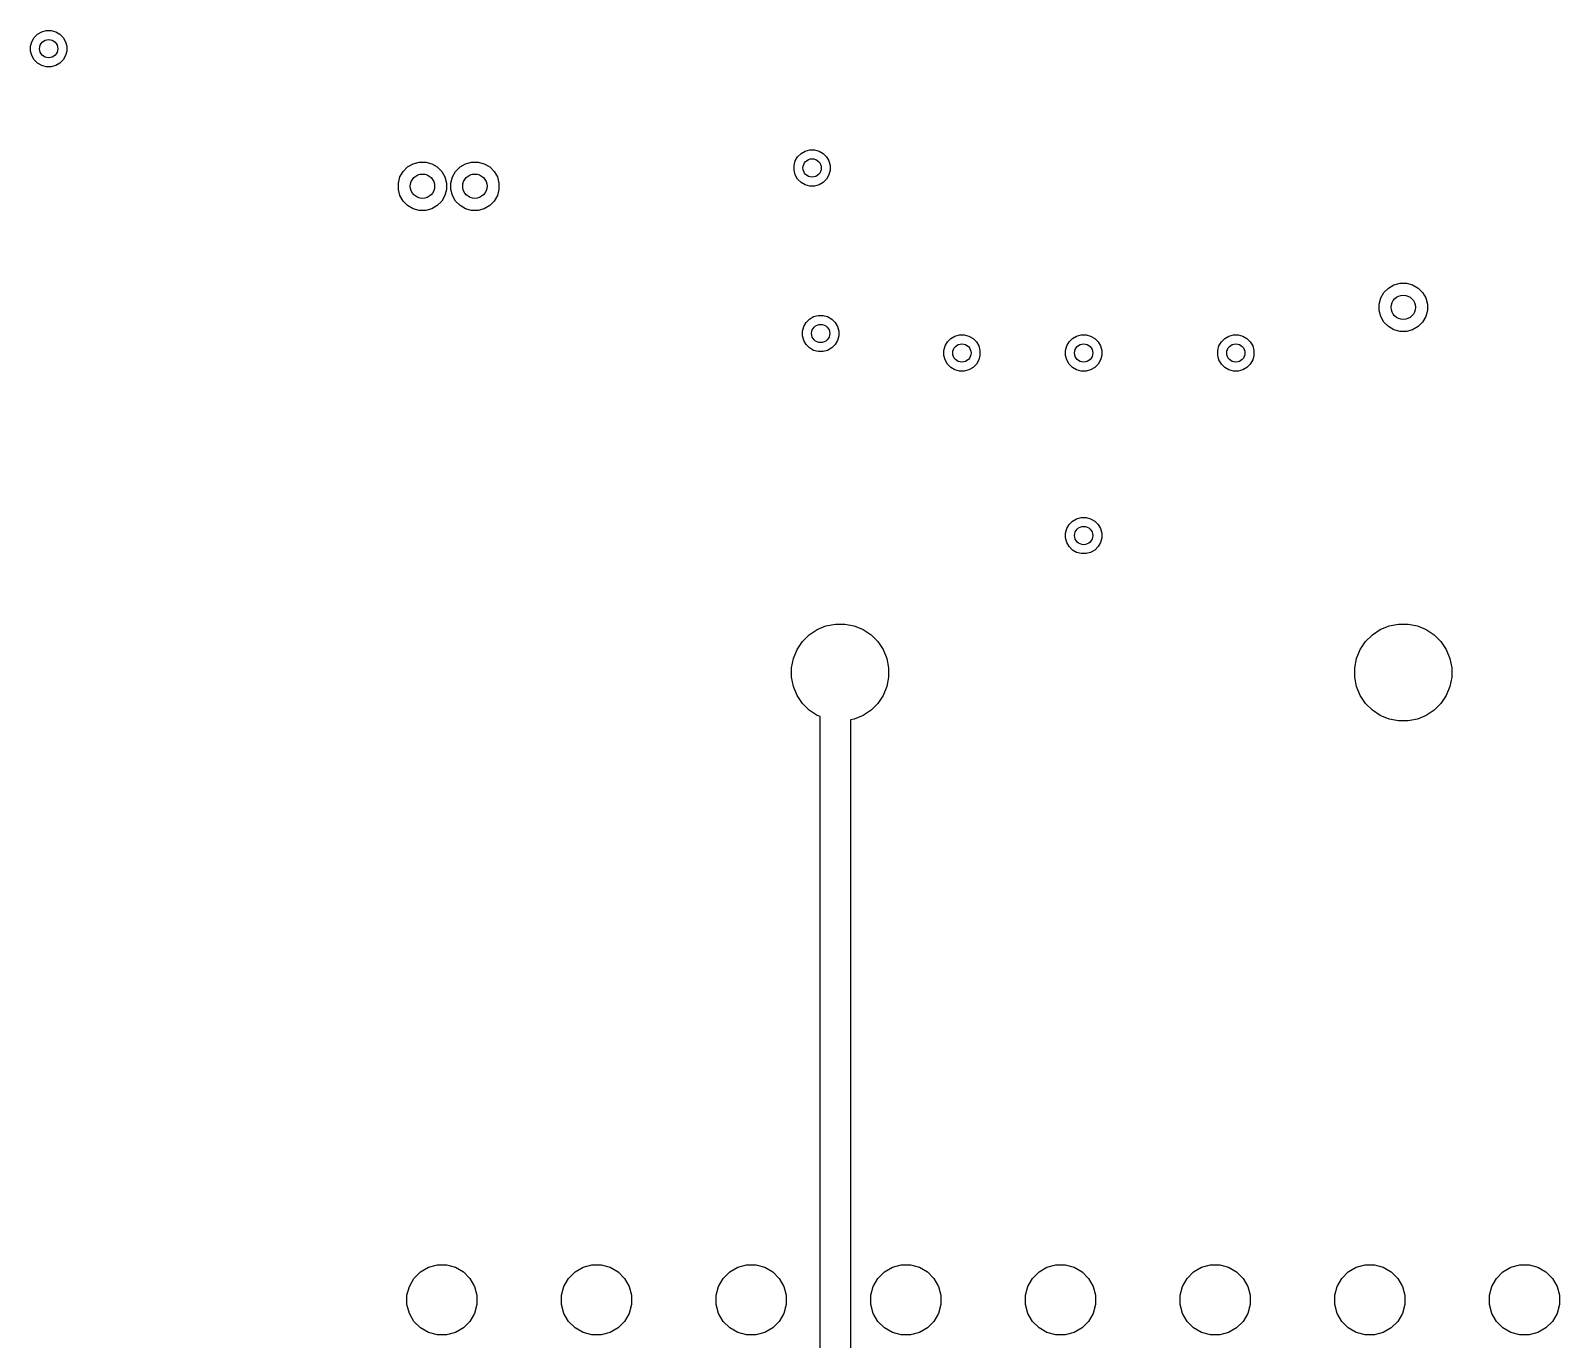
# Model space of a CAD drawing. Header units: inches. Extents: x 1.35 to 5.17, y -6.98 to -1.21.
# Drawn here: x 1.347 to 2.335, y -4.181 to -3.335 of the extents above; entities that cross this region are included whole.
import ezdxf

# ---------------------------------------------------------------- set-up
doc = ezdxf.new("R2010")
doc.units = ezdxf.units.IN
doc.header["$MEASUREMENT"] = 0
doc.layers.add('In2.Cu', color=33, linetype='CONTINUOUS', true_color=0xce7d2c)

msp = doc.modelspace()

# ---------------------------------------------------------------- linework, layer by layer
at = {"layer": 'In2.Cu', "linetype": 'CONTINUOUS'}
for p, q in [((1.34736, -3.34194), (1.3489, -3.33927)), ((1.3489, -3.33927), (1.35108, -3.33709)), ((1.35108, -3.33709), (1.35375, -3.33554)), ((1.35375, -3.33554), (1.35673, -3.33475)), ((1.35673, -3.33475), (1.35981, -3.33475)), ((1.35981, -3.33475), (1.36279, -3.33554)), ((1.36279, -3.33554), (1.36546, -3.33709)), ((1.36546, -3.33709), (1.36764, -3.33927)), ((1.36764, -3.33927), (1.36918, -3.34194)), ((1.34656, -3.34492), (1.34736, -3.34194)), ((1.34656, -3.348), (1.34656, -3.34492)), ((1.34736, -3.35098), (1.34656, -3.348)), ((1.3489, -3.35365), (1.34736, -3.35098)), ((1.36918, -3.35098), (1.36764, -3.35365)), ((1.36918, -3.34194), (1.36998, -3.34492)), ((1.36998, -3.348), (1.36918, -3.35098)), ((1.36998, -3.34492), (1.36998, -3.348)), ((1.35108, -3.35583), (1.3489, -3.35365)), ((1.35375, -3.35737), (1.35108, -3.35583)), ((1.35673, -3.35817), (1.35375, -3.35737)), ((1.35981, -3.35817), (1.35673, -3.35817)), ((1.36279, -3.35737), (1.35981, -3.35817)), ((1.36546, -3.35583), (1.36279, -3.35737)), ((1.36764, -3.35365), (1.36546, -3.35583)), ((1.59397, -3.42088), (1.59794, -3.41982)), ((1.59794, -3.41982), (1.60206, -3.41982)), ((1.60206, -3.41982), (1.60603, -3.42088)), ((1.62783, -3.42088), (1.6318, -3.41982)), ((1.6318, -3.41982), (1.63591, -3.41982)), ((1.63591, -3.41982), (1.63988, -3.42088)), ((1.84026, -3.42208), (1.84106, -3.4191)), ((1.84106, -3.4191), (1.8426, -3.41643)), ((1.8426, -3.41643), (1.84478, -3.41425)), ((1.84478, -3.41425), (1.84745, -3.41271)), ((1.84745, -3.41271), (1.85043, -3.41191)), ((1.85043, -3.41191), (1.85351, -3.41191)), ((1.85351, -3.41191), (1.85649, -3.41271)), ((1.85649, -3.41271), (1.85916, -3.41425)), ((1.85916, -3.41425), (1.86134, -3.41643)), ((1.86134, -3.41643), (1.86288, -3.4191)), ((1.86288, -3.4191), (1.86368, -3.42208)), ((1.58439, -3.43338), (1.58545, -3.42941)), ((1.58545, -3.42941), (1.58751, -3.42585)), ((1.58751, -3.42585), (1.59041, -3.42294)), ((1.59041, -3.42294), (1.59397, -3.42088)), ((1.60603, -3.42088), (1.60959, -3.42294)), ((1.60959, -3.42294), (1.61249, -3.42585)), ((1.61249, -3.42585), (1.61455, -3.42941)), ((1.61455, -3.42941), (1.61561, -3.43338)), ((1.61824, -3.43338), (1.61931, -3.42941)), ((1.61931, -3.42941), (1.62136, -3.42585)), ((1.62136, -3.42585), (1.62427, -3.42294)), ((1.62427, -3.42294), (1.62783, -3.42088)), ((1.63988, -3.42088), (1.64345, -3.42294)), ((1.64345, -3.42294), (1.64635, -3.42585)), ((1.64635, -3.42585), (1.64841, -3.42941)), ((1.64841, -3.42941), (1.64947, -3.43338)), ((1.84026, -3.42516), (1.84026, -3.42208)), ((1.84106, -3.42814), (1.84026, -3.42516)), ((1.8426, -3.43081), (1.84106, -3.42814)), ((1.86288, -3.42814), (1.86134, -3.43081)), ((1.86368, -3.42516), (1.86288, -3.42814)), ((1.86368, -3.42208), (1.86368, -3.42516)), ((1.58439, -3.43749), (1.58439, -3.43338)), ((1.58545, -3.44146), (1.58439, -3.43749)), ((1.61561, -3.43749), (1.61455, -3.44146)), ((1.61561, -3.43338), (1.61561, -3.43749)), ((1.61824, -3.43749), (1.61824, -3.43338)), ((1.61931, -3.44146), (1.61824, -3.43749)), ((1.64947, -3.43749), (1.64841, -3.44146)), ((1.64947, -3.43338), (1.64947, -3.43749)), ((1.84478, -3.43299), (1.8426, -3.43081)), ((1.84745, -3.43453), (1.84478, -3.43299)), ((1.85043, -3.43533), (1.84745, -3.43453)), ((1.85351, -3.43533), (1.85043, -3.43533)), ((1.85649, -3.43453), (1.85351, -3.43533)), ((1.85916, -3.43299), (1.85649, -3.43453)), ((1.86134, -3.43081), (1.85916, -3.43299)), ((1.58751, -3.44502), (1.58545, -3.44146)), ((1.59041, -3.44793), (1.58751, -3.44502)), ((1.59397, -3.44998), (1.59041, -3.44793)), ((1.59794, -3.45105), (1.59397, -3.44998)), ((1.60603, -3.44998), (1.60206, -3.45105)), ((1.60959, -3.44793), (1.60603, -3.44998)), ((1.61249, -3.44502), (1.60959, -3.44793)), ((1.61455, -3.44146), (1.61249, -3.44502)), ((1.62136, -3.44502), (1.61931, -3.44146)), ((1.62427, -3.44793), (1.62136, -3.44502)), ((1.62783, -3.44998), (1.62427, -3.44793)), ((1.6318, -3.45105), (1.62783, -3.44998)), ((1.63988, -3.44998), (1.63591, -3.45105)), ((1.64345, -3.44793), (1.63988, -3.44998)), ((1.64635, -3.44502), (1.64345, -3.44793)), ((1.64841, -3.44146), (1.64635, -3.44502)), ((1.60206, -3.45105), (1.59794, -3.45105)), ((1.63591, -3.45105), (1.6318, -3.45105)), ((2.22467, -3.50129), (2.22823, -3.49923)), ((2.22823, -3.49923), (2.2322, -3.49817)), ((2.2322, -3.49817), (2.23631, -3.49817)), ((2.23631, -3.49817), (2.24028, -3.49923)), ((2.24028, -3.49923), (2.24384, -3.50129)), ((2.21864, -3.51172), (2.2197, -3.50775)), ((2.2197, -3.50775), (2.22176, -3.50419)), ((2.22176, -3.50419), (2.22467, -3.50129)), ((2.24384, -3.50129), (2.24675, -3.50419)), ((2.24675, -3.50419), (2.2488, -3.50775)), ((2.2488, -3.50775), (2.24987, -3.51172)), ((1.85296, -3.5198), (1.85594, -3.519)), ((1.85594, -3.519), (1.85902, -3.519)), ((1.85902, -3.519), (1.862, -3.5198)), ((2.21864, -3.51584), (2.21864, -3.51172)), ((2.2197, -3.51981), (2.21864, -3.51584)), ((2.24987, -3.51584), (2.2488, -3.51981)), ((2.24987, -3.51172), (2.24987, -3.51584)), ((1.84577, -3.52917), (1.84657, -3.52619)), ((1.84577, -3.53225), (1.84577, -3.52917)), ((1.84657, -3.52619), (1.84811, -3.52352)), ((1.84811, -3.52352), (1.85029, -3.52134)), ((1.85029, -3.52134), (1.85296, -3.5198)), ((1.862, -3.5198), (1.86467, -3.52134)), ((1.86467, -3.52134), (1.86685, -3.52352)), ((1.86685, -3.52352), (1.86839, -3.52619)), ((1.86839, -3.52619), (1.86919, -3.52917)), ((1.86919, -3.52917), (1.86919, -3.53225)), ((2.22176, -3.52337), (2.2197, -3.51981)), ((2.22467, -3.52627), (2.22176, -3.52337)), ((2.22823, -3.52833), (2.22467, -3.52627)), ((2.2322, -3.52939), (2.22823, -3.52833)), ((2.23631, -3.52939), (2.2322, -3.52939)), ((2.24028, -3.52833), (2.23631, -3.52939)), ((2.24384, -3.52627), (2.24028, -3.52833)), ((2.24675, -3.52337), (2.24384, -3.52627)), ((2.2488, -3.51981), (2.24675, -3.52337)), ((1.84657, -3.53523), (1.84577, -3.53225)), ((1.84811, -3.5379), (1.84657, -3.53523)), ((1.85029, -3.54008), (1.84811, -3.5379)), ((1.86685, -3.5379), (1.86467, -3.54008)), ((1.86839, -3.53523), (1.86685, -3.5379)), ((1.86919, -3.53225), (1.86839, -3.53523)), ((1.93711, -3.54177), (1.93791, -3.53879)), ((1.93791, -3.53879), (1.93945, -3.53612)), ((1.93945, -3.53612), (1.94163, -3.53394)), ((1.94163, -3.53394), (1.9443, -3.5324)), ((1.9443, -3.5324), (1.94728, -3.5316)), ((1.94728, -3.5316), (1.95036, -3.5316)), ((1.95036, -3.5316), (1.95334, -3.5324)), ((1.95334, -3.5324), (1.95601, -3.53394)), ((1.95601, -3.53394), (1.95819, -3.53612)), ((1.95819, -3.53612), (1.95973, -3.53879)), ((1.95973, -3.53879), (1.96053, -3.54177)), ((2.01585, -3.54177), (2.01665, -3.53879)), ((2.01665, -3.53879), (2.01819, -3.53612)), ((2.01819, -3.53612), (2.02037, -3.53394)), ((2.02037, -3.53394), (2.02304, -3.5324)), ((2.02304, -3.5324), (2.02602, -3.5316)), ((2.02602, -3.5316), (2.0291, -3.5316)), ((2.0291, -3.5316), (2.03208, -3.5324)), ((2.03208, -3.5324), (2.03475, -3.53394)), ((2.03475, -3.53394), (2.03693, -3.53612)), ((2.03693, -3.53612), (2.03847, -3.53879)), ((2.03847, -3.53879), (2.03927, -3.54177)), ((2.11427, -3.54177), (2.11507, -3.53879)), ((2.11507, -3.53879), (2.11661, -3.53612)), ((2.11661, -3.53612), (2.11879, -3.53394)), ((2.11879, -3.53394), (2.12146, -3.5324)), ((2.12146, -3.5324), (2.12444, -3.5316)), ((2.12444, -3.5316), (2.12753, -3.5316)), ((2.12753, -3.5316), (2.1305, -3.5324)), ((2.1305, -3.5324), (2.13317, -3.53394)), ((2.13317, -3.53394), (2.13535, -3.53612)), ((2.13535, -3.53612), (2.1369, -3.53879)), ((2.1369, -3.53879), (2.13769, -3.54177)), ((1.85296, -3.54162), (1.85029, -3.54008)), ((1.85594, -3.54242), (1.85296, -3.54162)), ((1.85902, -3.54242), (1.85594, -3.54242)), ((1.862, -3.54162), (1.85902, -3.54242)), ((1.86467, -3.54008), (1.862, -3.54162)), ((1.93711, -3.54485), (1.93711, -3.54177)), ((1.93791, -3.54783), (1.93711, -3.54485)), ((1.93945, -3.5505), (1.93791, -3.54783)), ((1.95973, -3.54783), (1.95819, -3.5505)), ((1.96053, -3.54485), (1.95973, -3.54783)), ((1.96053, -3.54177), (1.96053, -3.54485)), ((2.01585, -3.54485), (2.01585, -3.54177)), ((2.01665, -3.54783), (2.01585, -3.54485)), ((2.01819, -3.5505), (2.01665, -3.54783)), ((2.03847, -3.54783), (2.03693, -3.5505)), ((2.03927, -3.54485), (2.03847, -3.54783)), ((2.03927, -3.54177), (2.03927, -3.54485)), ((2.11427, -3.54485), (2.11427, -3.54177)), ((2.11507, -3.54783), (2.11427, -3.54485)), ((2.11661, -3.5505), (2.11507, -3.54783)), ((2.1369, -3.54783), (2.13535, -3.5505)), ((2.13769, -3.54485), (2.1369, -3.54783)), ((2.13769, -3.54177), (2.13769, -3.54485)), ((1.94163, -3.55268), (1.93945, -3.5505)), ((1.9443, -3.55422), (1.94163, -3.55268)), ((1.94728, -3.55502), (1.9443, -3.55422)), ((1.95036, -3.55502), (1.94728, -3.55502)), ((1.95334, -3.55422), (1.95036, -3.55502)), ((1.95601, -3.55268), (1.95334, -3.55422)), ((1.95819, -3.5505), (1.95601, -3.55268)), ((2.02037, -3.55268), (2.01819, -3.5505)), ((2.02304, -3.55422), (2.02037, -3.55268)), ((2.02602, -3.55502), (2.02304, -3.55422)), ((2.0291, -3.55502), (2.02602, -3.55502)), ((2.03208, -3.55422), (2.0291, -3.55502)), ((2.03475, -3.55268), (2.03208, -3.55422)), ((2.03693, -3.5505), (2.03475, -3.55268)), ((2.11879, -3.55268), (2.11661, -3.5505)), ((2.12146, -3.55422), (2.11879, -3.55268)), ((2.12444, -3.55502), (2.12146, -3.55422)), ((2.12753, -3.55502), (2.12444, -3.55502)), ((2.1305, -3.55422), (2.12753, -3.55502)), ((2.13317, -3.55268), (2.1305, -3.55422)), ((2.13535, -3.5505), (2.13317, -3.55268)), ((2.01585, -3.65988), (2.01665, -3.6569)), ((2.01665, -3.6569), (2.01819, -3.65423)), ((2.01819, -3.65423), (2.02037, -3.65205)), ((2.02037, -3.65205), (2.02304, -3.65051)), ((2.02304, -3.65051), (2.02602, -3.64971)), ((2.02602, -3.64971), (2.0291, -3.64971)), ((2.0291, -3.64971), (2.03208, -3.65051)), ((2.03208, -3.65051), (2.03475, -3.65205)), ((2.03475, -3.65205), (2.03693, -3.65423)), ((2.03693, -3.65423), (2.03847, -3.6569)), ((2.03847, -3.6569), (2.03927, -3.65988)), ((2.01585, -3.66296), (2.01585, -3.65988)), ((2.01665, -3.66594), (2.01585, -3.66296)), ((2.01819, -3.66861), (2.01665, -3.66594)), ((2.03847, -3.66594), (2.03693, -3.66861)), ((2.03927, -3.66296), (2.03847, -3.66594)), ((2.03927, -3.65988), (2.03927, -3.66296)), ((2.02037, -3.67079), (2.01819, -3.66861)), ((2.02304, -3.67233), (2.02037, -3.67079)), ((2.02602, -3.67313), (2.02304, -3.67233)), ((2.0291, -3.67313), (2.02602, -3.67313)), ((2.03208, -3.67233), (2.0291, -3.67313)), ((2.03475, -3.67079), (2.03208, -3.67233)), ((2.03693, -3.66861), (2.03475, -3.67079)), ((1.84573, -3.73002), (1.8501, -3.72565)), ((1.8501, -3.72565), (1.85523, -3.72222)), ((1.85523, -3.72222), (1.86094, -3.71986)), ((1.86094, -3.71986), (1.86699, -3.71866)), ((1.86699, -3.71866), (1.87317, -3.71866)), ((1.87317, -3.71866), (1.87922, -3.71986)), ((1.87922, -3.71986), (1.88493, -3.72222)), ((1.88493, -3.72222), (1.89006, -3.72565)), ((1.89006, -3.72565), (1.89443, -3.73002)), ((2.20991, -3.73002), (2.21427, -3.72565)), ((2.21427, -3.72565), (2.2194, -3.72222)), ((2.2194, -3.72222), (2.22511, -3.71986)), ((2.22511, -3.71986), (2.23116, -3.71866)), ((2.23116, -3.71866), (2.23734, -3.71866)), ((2.23734, -3.71866), (2.24339, -3.71986)), ((2.24339, -3.71986), (2.2491, -3.72222)), ((2.2491, -3.72222), (2.25423, -3.72565)), ((2.25423, -3.72565), (2.2586, -3.73002)), ((1.83994, -3.74086), (1.8423, -3.73515)), ((1.8423, -3.73515), (1.84573, -3.73002)), ((1.89443, -3.73002), (1.89786, -3.73515)), ((1.89786, -3.73515), (1.90022, -3.74086)), ((2.20411, -3.74086), (2.20647, -3.73515)), ((2.20647, -3.73515), (2.20991, -3.73002)), ((2.2586, -3.73002), (2.26203, -3.73515)), ((2.26203, -3.73515), (2.26439, -3.74086)), ((1.83873, -3.74691), (1.83994, -3.74086)), ((1.83873, -3.75309), (1.83873, -3.74691)), ((1.90022, -3.74086), (1.90142, -3.74691)), ((1.90142, -3.74691), (1.90142, -3.75309)), ((2.20291, -3.74691), (2.20411, -3.74086)), ((2.20291, -3.75309), (2.20291, -3.74691)), ((2.26439, -3.74086), (2.2656, -3.74691)), ((2.2656, -3.74691), (2.2656, -3.75309)), ((1.83994, -3.75914), (1.83873, -3.75309)), ((1.90142, -3.75309), (1.90022, -3.75914)), ((2.20411, -3.75914), (2.20291, -3.75309)), ((2.2656, -3.75309), (2.26439, -3.75914)), ((1.8423, -3.76485), (1.83994, -3.75914)), ((1.84573, -3.76998), (1.8423, -3.76485)), ((1.89786, -3.76485), (1.89443, -3.76998)), ((1.90022, -3.75914), (1.89786, -3.76485)), ((2.20647, -3.76485), (2.20411, -3.75914)), ((2.20991, -3.76998), (2.20647, -3.76485)), ((2.26203, -3.76485), (2.2586, -3.76998)), ((2.26439, -3.75914), (2.26203, -3.76485)), ((1.8501, -3.77435), (1.84573, -3.76998)), ((1.85523, -3.77778), (1.8501, -3.77435)), ((1.89006, -3.77435), (1.88493, -3.77778)), ((1.89443, -3.76998), (1.89006, -3.77435)), ((2.21427, -3.77435), (2.20991, -3.76998)), ((2.2194, -3.77778), (2.21427, -3.77435)), ((2.25423, -3.77435), (2.2491, -3.77778)), ((2.2586, -3.76998), (2.25423, -3.77435)), ((1.85709, -3.77855), (1.85523, -3.77778)), ((1.85709, -4.27905), (1.85709, -3.77855)), ((1.87922, -3.78014), (1.87677, -3.78063)), ((1.87677, -3.78063), (1.87677, -4.27905)), ((1.88493, -3.77778), (1.87922, -3.78014)), ((2.22511, -3.78014), (2.2194, -3.77778)), ((2.23116, -3.78134), (2.22511, -3.78014)), ((2.23734, -3.78134), (2.23116, -3.78134)), ((2.24339, -3.78014), (2.23734, -3.78134)), ((2.2491, -3.77778), (2.24339, -3.78014)), ((1.5915, -4.14717), (1.59448, -4.142)), ((1.59448, -4.142), (1.5987, -4.13779)), ((1.5987, -4.13779), (1.60386, -4.13481)), ((1.60386, -4.13481), (1.60962, -4.13327)), ((1.60962, -4.13327), (1.61558, -4.13327)), ((1.61558, -4.13327), (1.62134, -4.13481)), ((1.62134, -4.13481), (1.6265, -4.13779)), ((1.6265, -4.13779), (1.63071, -4.142)), ((1.63071, -4.142), (1.63369, -4.14717)), ((1.6915, -4.14717), (1.69448, -4.142)), ((1.69448, -4.142), (1.6987, -4.13779)), ((1.6987, -4.13779), (1.70386, -4.13481)), ((1.70386, -4.13481), (1.70962, -4.13327)), ((1.70962, -4.13327), (1.71558, -4.13327)), ((1.71558, -4.13327), (1.72134, -4.13481)), ((1.72134, -4.13481), (1.7265, -4.13779)), ((1.7265, -4.13779), (1.73071, -4.142)), ((1.73071, -4.142), (1.73369, -4.14717)), ((1.7915, -4.14717), (1.79448, -4.142)), ((1.79448, -4.142), (1.7987, -4.13779)), ((1.7987, -4.13779), (1.80386, -4.13481)), ((1.80386, -4.13481), (1.80962, -4.13327)), ((1.80962, -4.13327), (1.81558, -4.13327)), ((1.81558, -4.13327), (1.82134, -4.13481)), ((1.82134, -4.13481), (1.8265, -4.13779)), ((1.8265, -4.13779), (1.83071, -4.142)), ((1.83071, -4.142), (1.83369, -4.14717)), ((1.8915, -4.14717), (1.89448, -4.142)), ((1.89448, -4.142), (1.8987, -4.13779)), ((1.8987, -4.13779), (1.90386, -4.13481)), ((1.90386, -4.13481), (1.90962, -4.13327)), ((1.90962, -4.13327), (1.91558, -4.13327)), ((1.91558, -4.13327), (1.92134, -4.13481)), ((1.92134, -4.13481), (1.9265, -4.13779)), ((1.9265, -4.13779), (1.93071, -4.142)), ((1.93071, -4.142), (1.93369, -4.14717)), ((1.9915, -4.14717), (1.99448, -4.142)), ((1.99448, -4.142), (1.9987, -4.13779)), ((1.9987, -4.13779), (2.00386, -4.13481)), ((2.00386, -4.13481), (2.00962, -4.13327)), ((2.00962, -4.13327), (2.01558, -4.13327)), ((2.01558, -4.13327), (2.02134, -4.13481)), ((2.02134, -4.13481), (2.0265, -4.13779)), ((2.0265, -4.13779), (2.03071, -4.142)), ((2.03071, -4.142), (2.03369, -4.14717)), ((2.0915, -4.14717), (2.09448, -4.142)), ((2.09448, -4.142), (2.0987, -4.13779)), ((2.0987, -4.13779), (2.10386, -4.13481)), ((2.10386, -4.13481), (2.10962, -4.13327)), ((2.10962, -4.13327), (2.11558, -4.13327)), ((2.11558, -4.13327), (2.12134, -4.13481)), ((2.12134, -4.13481), (2.1265, -4.13779)), ((2.1265, -4.13779), (2.13071, -4.142)), ((2.13071, -4.142), (2.13369, -4.14717)), ((2.1915, -4.14717), (2.19448, -4.142)), ((2.19448, -4.142), (2.1987, -4.13779)), ((2.1987, -4.13779), (2.20386, -4.13481)), ((2.20386, -4.13481), (2.20962, -4.13327)), ((2.20962, -4.13327), (2.21558, -4.13327)), ((2.21558, -4.13327), (2.22134, -4.13481)), ((2.22134, -4.13481), (2.2265, -4.13779)), ((2.2265, -4.13779), (2.23071, -4.142)), ((2.23071, -4.142), (2.23369, -4.14717)), ((2.2915, -4.14717), (2.29448, -4.142)), ((2.29448, -4.142), (2.2987, -4.13779)), ((2.2987, -4.13779), (2.30386, -4.13481)), ((2.30386, -4.13481), (2.30962, -4.13327)), ((2.30962, -4.13327), (2.31558, -4.13327)), ((2.31558, -4.13327), (2.32134, -4.13481)), ((2.32134, -4.13481), (2.3265, -4.13779)), ((2.3265, -4.13779), (2.33071, -4.142)), ((2.33071, -4.142), (2.33369, -4.14717)), ((1.58996, -4.15292), (1.5915, -4.14717)), ((1.63369, -4.14717), (1.63524, -4.15292)), ((1.68996, -4.15292), (1.6915, -4.14717)), ((1.73369, -4.14717), (1.73524, -4.15292)), ((1.78996, -4.15292), (1.7915, -4.14717)), ((1.83369, -4.14717), (1.83524, -4.15292)), ((1.88996, -4.15292), (1.8915, -4.14717)), ((1.93369, -4.14717), (1.93524, -4.15292)), ((1.98996, -4.15292), (1.9915, -4.14717)), ((2.03369, -4.14717), (2.03524, -4.15292)), ((2.08996, -4.15292), (2.0915, -4.14717)), ((2.13369, -4.14717), (2.13524, -4.15292)), ((2.18996, -4.15292), (2.1915, -4.14717)), ((2.23369, -4.14717), (2.23524, -4.15292)), ((2.28996, -4.15292), (2.2915, -4.14717)), ((2.33369, -4.14717), (2.33524, -4.15292)), ((1.58996, -4.15889), (1.58996, -4.15292)), ((1.5915, -4.16464), (1.58996, -4.15889)), ((1.63524, -4.15889), (1.63369, -4.16464)), ((1.63524, -4.15292), (1.63524, -4.15889)), ((1.68996, -4.15889), (1.68996, -4.15292)), ((1.6915, -4.16464), (1.68996, -4.15889)), ((1.73524, -4.15889), (1.73369, -4.16464)), ((1.73524, -4.15292), (1.73524, -4.15889)), ((1.78996, -4.15889), (1.78996, -4.15292)), ((1.7915, -4.16464), (1.78996, -4.15889)), ((1.83524, -4.15889), (1.83369, -4.16464)), ((1.83524, -4.15292), (1.83524, -4.15889)), ((1.88996, -4.15889), (1.88996, -4.15292)), ((1.8915, -4.16464), (1.88996, -4.15889)), ((1.93524, -4.15889), (1.93369, -4.16464)), ((1.93524, -4.15292), (1.93524, -4.15889)), ((1.98996, -4.15889), (1.98996, -4.15292)), ((1.9915, -4.16464), (1.98996, -4.15889)), ((2.03524, -4.15889), (2.03369, -4.16464)), ((2.03524, -4.15292), (2.03524, -4.15889)), ((2.08996, -4.15889), (2.08996, -4.15292)), ((2.0915, -4.16464), (2.08996, -4.15889)), ((2.13524, -4.15889), (2.13369, -4.16464)), ((2.13524, -4.15292), (2.13524, -4.15889)), ((2.18996, -4.15889), (2.18996, -4.15292)), ((2.1915, -4.16464), (2.18996, -4.15889)), ((2.23524, -4.15889), (2.23369, -4.16464)), ((2.23524, -4.15292), (2.23524, -4.15889)), ((2.28996, -4.15889), (2.28996, -4.15292)), ((2.2915, -4.16464), (2.28996, -4.15889)), ((2.33524, -4.15889), (2.33369, -4.16464)), ((2.33524, -4.15292), (2.33524, -4.15889)), ((1.59448, -4.16981), (1.5915, -4.16464)), ((1.5987, -4.17402), (1.59448, -4.16981)), ((1.63071, -4.16981), (1.6265, -4.17402)), ((1.63369, -4.16464), (1.63071, -4.16981)), ((1.69448, -4.16981), (1.6915, -4.16464)), ((1.6987, -4.17402), (1.69448, -4.16981)), ((1.73071, -4.16981), (1.7265, -4.17402)), ((1.73369, -4.16464), (1.73071, -4.16981)), ((1.79448, -4.16981), (1.7915, -4.16464)), ((1.7987, -4.17402), (1.79448, -4.16981)), ((1.83071, -4.16981), (1.8265, -4.17402)), ((1.83369, -4.16464), (1.83071, -4.16981)), ((1.89448, -4.16981), (1.8915, -4.16464)), ((1.8987, -4.17402), (1.89448, -4.16981)), ((1.93071, -4.16981), (1.9265, -4.17402)), ((1.93369, -4.16464), (1.93071, -4.16981)), ((1.99448, -4.16981), (1.9915, -4.16464)), ((1.9987, -4.17402), (1.99448, -4.16981)), ((2.03071, -4.16981), (2.0265, -4.17402)), ((2.03369, -4.16464), (2.03071, -4.16981)), ((2.09448, -4.16981), (2.0915, -4.16464)), ((2.0987, -4.17402), (2.09448, -4.16981)), ((2.13071, -4.16981), (2.1265, -4.17402)), ((2.13369, -4.16464), (2.13071, -4.16981)), ((2.19448, -4.16981), (2.1915, -4.16464)), ((2.1987, -4.17402), (2.19448, -4.16981)), ((2.23071, -4.16981), (2.2265, -4.17402)), ((2.23369, -4.16464), (2.23071, -4.16981)), ((2.29448, -4.16981), (2.2915, -4.16464)), ((2.2987, -4.17402), (2.29448, -4.16981)), ((2.33071, -4.16981), (2.3265, -4.17402)), ((2.33369, -4.16464), (2.33071, -4.16981)), ((1.60386, -4.177), (1.5987, -4.17402)), ((1.60962, -4.17854), (1.60386, -4.177)), ((1.61558, -4.17854), (1.60962, -4.17854)), ((1.62134, -4.177), (1.61558, -4.17854)), ((1.6265, -4.17402), (1.62134, -4.177)), ((1.70386, -4.177), (1.6987, -4.17402)), ((1.70962, -4.17854), (1.70386, -4.177)), ((1.71558, -4.17854), (1.70962, -4.17854)), ((1.72134, -4.177), (1.71558, -4.17854)), ((1.7265, -4.17402), (1.72134, -4.177)), ((1.80386, -4.177), (1.7987, -4.17402)), ((1.80962, -4.17854), (1.80386, -4.177)), ((1.81558, -4.17854), (1.80962, -4.17854)), ((1.82134, -4.177), (1.81558, -4.17854)), ((1.8265, -4.17402), (1.82134, -4.177)), ((1.90386, -4.177), (1.8987, -4.17402)), ((1.90962, -4.17854), (1.90386, -4.177)), ((1.91558, -4.17854), (1.90962, -4.17854)), ((1.92134, -4.177), (1.91558, -4.17854)), ((1.9265, -4.17402), (1.92134, -4.177)), ((2.00386, -4.177), (1.9987, -4.17402)), ((2.00962, -4.17854), (2.00386, -4.177)), ((2.01558, -4.17854), (2.00962, -4.17854)), ((2.02134, -4.177), (2.01558, -4.17854)), ((2.0265, -4.17402), (2.02134, -4.177)), ((2.10386, -4.177), (2.0987, -4.17402)), ((2.10962, -4.17854), (2.10386, -4.177)), ((2.11558, -4.17854), (2.10962, -4.17854)), ((2.12134, -4.177), (2.11558, -4.17854)), ((2.1265, -4.17402), (2.12134, -4.177)), ((2.20386, -4.177), (2.1987, -4.17402)), ((2.20962, -4.17854), (2.20386, -4.177)), ((2.21558, -4.17854), (2.20962, -4.17854)), ((2.22134, -4.177), (2.21558, -4.17854)), ((2.2265, -4.17402), (2.22134, -4.177)), ((2.30386, -4.177), (2.2987, -4.17402)), ((2.30962, -4.17854), (2.30386, -4.177)), ((2.31558, -4.17854), (2.30962, -4.17854)), ((2.32134, -4.177), (2.31558, -4.17854)), ((2.3265, -4.17402), (2.32134, -4.177))]:
    msp.add_line(p, q, dxfattribs=at)
at = {"layer": 'In2.Cu'}
for centre, radius in [((1.35827, -3.34646), 0.00591), ((1.85197, -3.42362), 0.00591), ((1.6, -3.43543), 0.00787), ((1.63386, -3.43543), 0.00787), ((2.23425, -3.51378), 0.00787), ((1.85748, -3.53071), 0.00591), ((1.94882, -3.54331), 0.00591), ((2.02756, -3.54331), 0.00591), ((2.12598, -3.54331), 0.00591), ((2.02756, -3.66142), 0.00591)]:
    msp.add_circle(centre, radius, dxfattribs=at)

doc.saveas('drawing.dxf')
